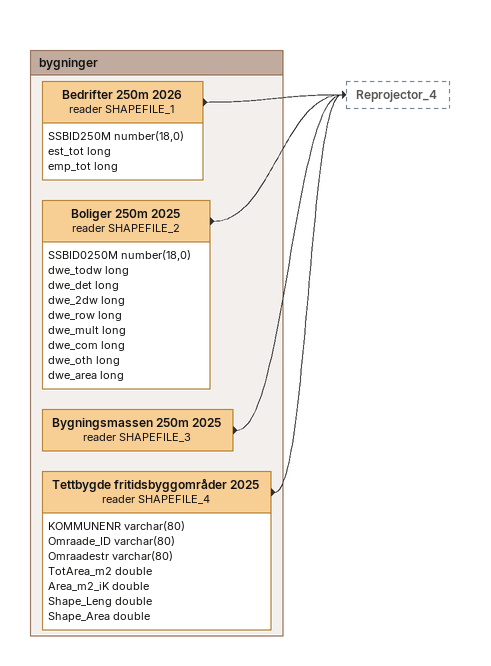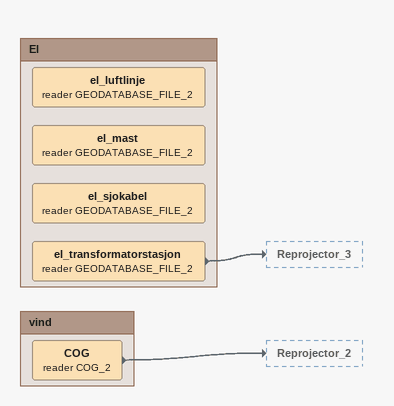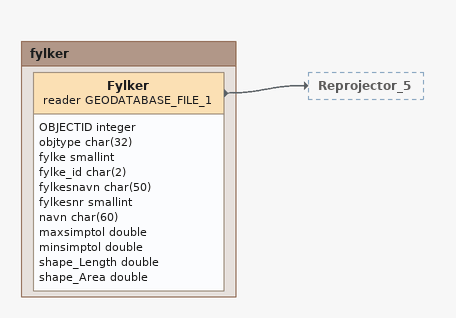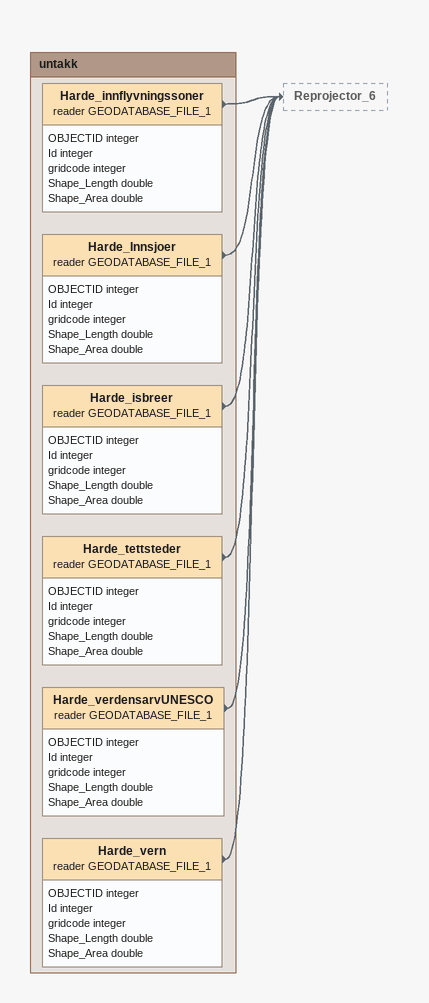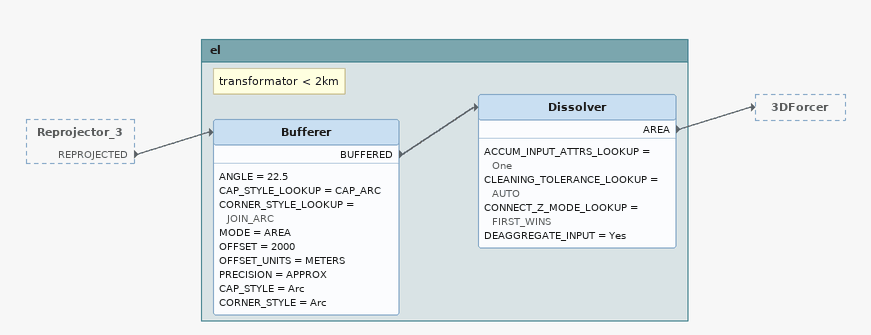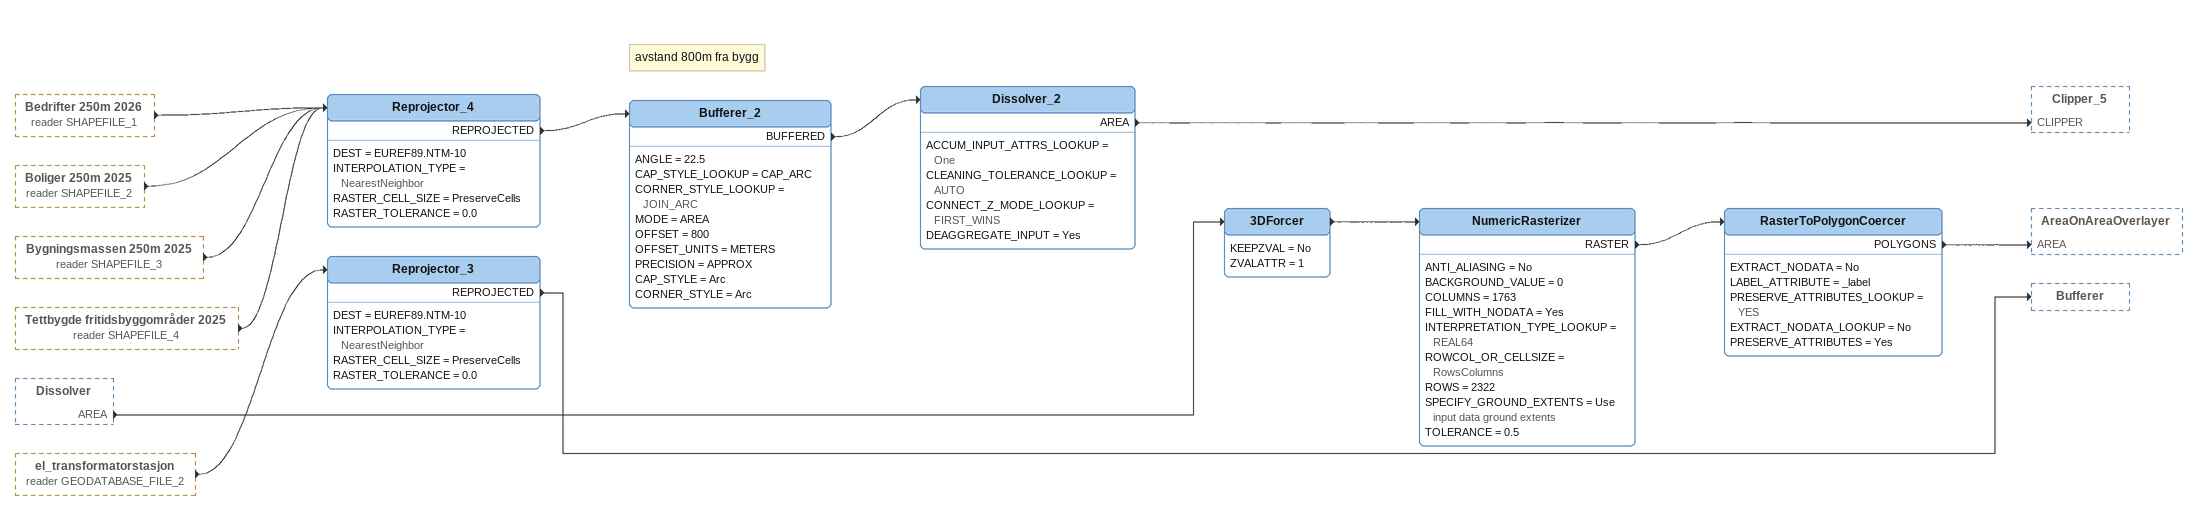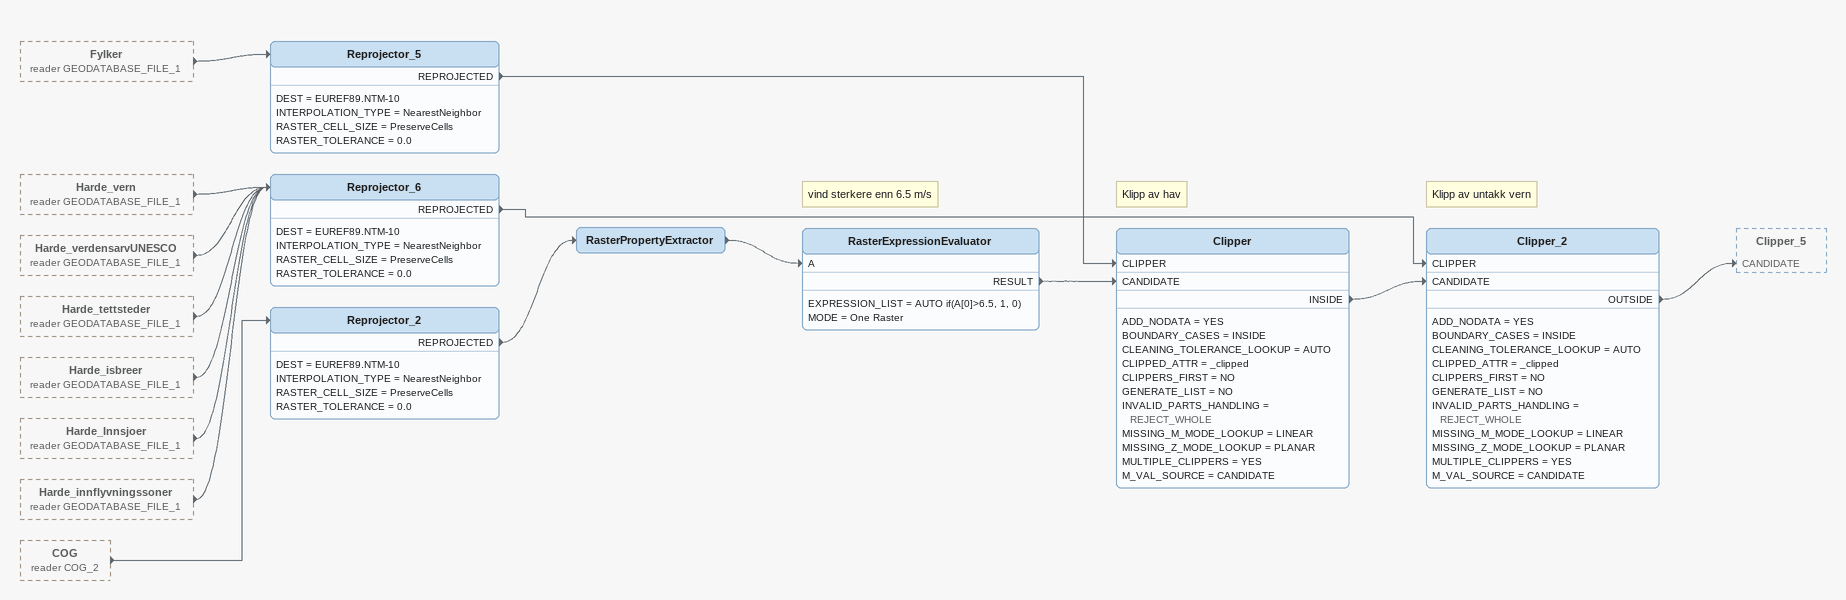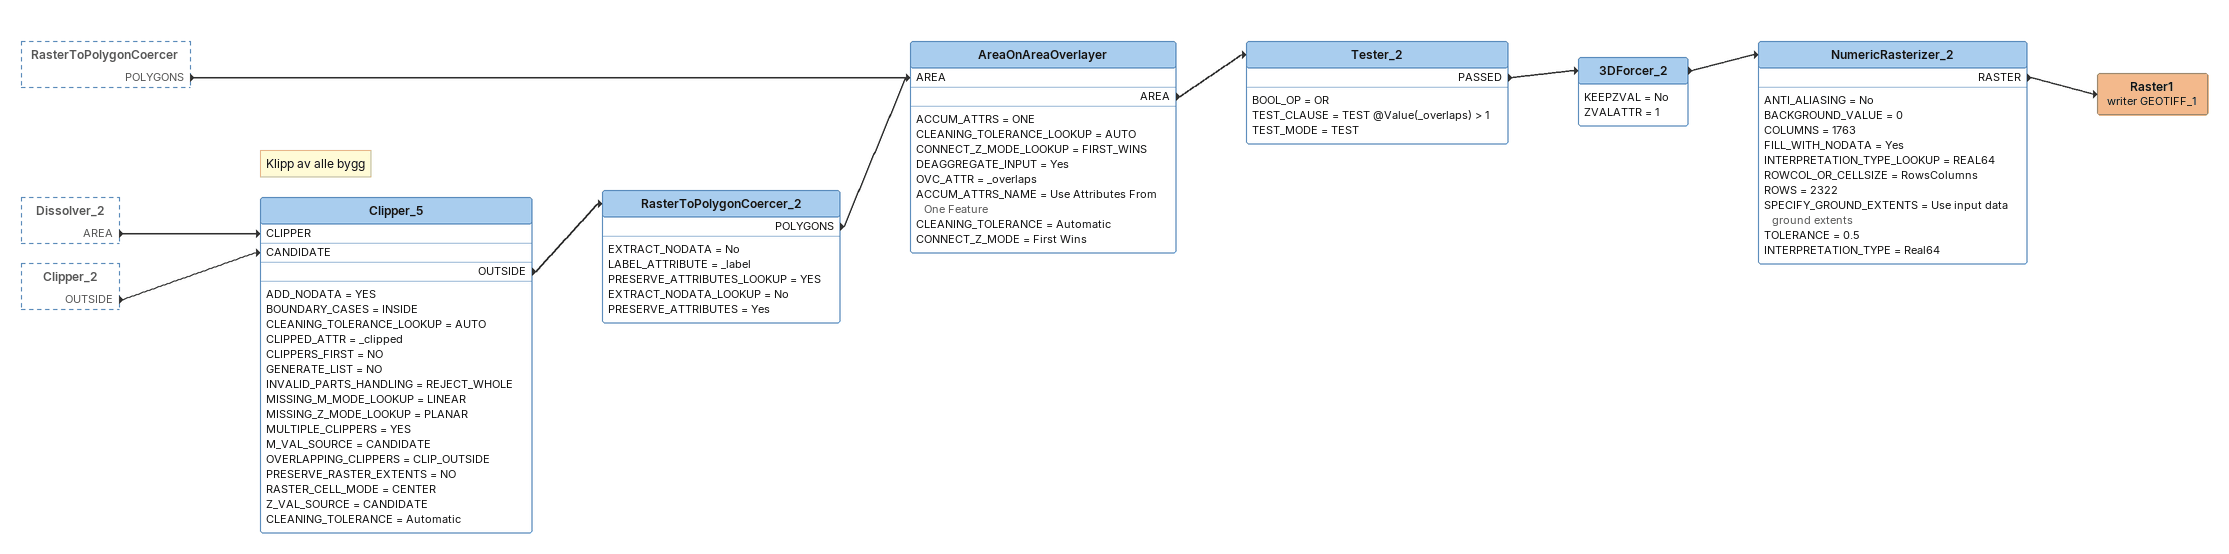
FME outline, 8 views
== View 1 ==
Bookmark: bygninger
Tettbygde fritidsbyggområder 2025 (reader SHAPEFILE_4)
    attributes: KOMMUNENR varchar(80), Omraade_ID varchar(80), Omraadestr varchar(80), TotArea_m2 double, Area_m2_iK double, Shape_Leng double, Shape_Area double
    -> Reprojector_4
Bygningsmassen 250m 2025 (reader SHAPEFILE_3)
    -> Reprojector_4
Bedrifter 250m 2026 (reader SHAPEFILE_1)
    attributes: SSBID250M number(18,0), est_tot long, emp_tot long
    -> Reprojector_4
Boliger 250m 2025 (reader SHAPEFILE_2)
    attributes: SSBID0250M number(18,0), dwe_todw long, dwe_det long, dwe_2dw long, dwe_row long, dwe_mult long, dwe_com long, dwe_oth long, dwe_area long
    -> Reprojector_4

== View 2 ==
Bookmark: El
el_transformatorstasjon (reader GEODATABASE_FILE_2)
    -> Reprojector_3
el_luftlinje (reader GEODATABASE_FILE_2)
el_mast (reader GEODATABASE_FILE_2)
el_sjokabel (reader GEODATABASE_FILE_2)

Bookmark: vind
COG (reader COG_2)
    -> Reprojector_2

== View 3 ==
Bookmark: fylker
Fylker (reader GEODATABASE_FILE_1)
    attributes: OBJECTID integer, objtype char(32), fylke smallint, fylke_id char(2), fylkesnavn char(50), fylkesnr smallint, navn char(60), maxsimptol double, minsimptol double, shape_Length double, shape_Area double
    -> Reprojector_5

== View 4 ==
Bookmark: untakk
Harde_innflyvningssoner (reader GEODATABASE_FILE_1)
    attributes: OBJECTID integer, Id integer, gridcode integer, Shape_Length double, Shape_Area double
    -> Reprojector_6
Harde_verdensarvUNESCO (reader GEODATABASE_FILE_1)
    attributes: OBJECTID integer, Id integer, gridcode integer, Shape_Length double, Shape_Area double
    -> Reprojector_6
Harde_Innsjoer (reader GEODATABASE_FILE_1)
    attributes: OBJECTID integer, Id integer, gridcode integer, Shape_Length double, Shape_Area double
    -> Reprojector_6
Harde_isbreer (reader GEODATABASE_FILE_1)
    attributes: OBJECTID integer, Id integer, gridcode integer, Shape_Length double, Shape_Area double
    -> Reprojector_6
Harde_tettsteder (reader GEODATABASE_FILE_1)
    attributes: OBJECTID integer, Id integer, gridcode integer, Shape_Length double, Shape_Area double
    -> Reprojector_6
Harde_vern (reader GEODATABASE_FILE_1)
    attributes: OBJECTID integer, Id integer, gridcode integer, Shape_Length double, Shape_Area double
    -> Reprojector_6

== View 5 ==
Reprojector_3 [outside]
    REPROJECTED -> Bufferer

Bookmark: el
Bufferer
    ANGLE = 22.5
    CAP_STYLE_LOOKUP = CAP_ARC
    CORNER_STYLE_LOOKUP = JOIN_ARC
    MODE = AREA
    OFFSET = 2000
    OFFSET_UNITS = METERS
    PRECISION = APPROX
    CAP_STYLE = Arc
    CORNER_STYLE = Arc
    BUFFERED -> Dissolver
Note: transformator < 2km
Dissolver
    ACCUM_INPUT_ATTRS_LOOKUP = One
    CLEANING_TOLERANCE_LOOKUP = AUTO
    CONNECT_Z_MODE_LOOKUP = FIRST_WINS
    DEAGGREGATE_INPUT = Yes
    AREA -> 3DForcer

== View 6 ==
Bedrifter 250m 2026 (reader SHAPEFILE_1) [outside]
    -> Reprojector_4
Boliger 250m 2025 (reader SHAPEFILE_2) [outside]
    -> Reprojector_4
Bygningsmassen 250m 2025 (reader SHAPEFILE_3) [outside]
    -> Reprojector_4
Tettbygde fritidsbyggområder 2025 (reader SHAPEFILE_4) [outside]
    -> Reprojector_4
Dissolver [outside]
    AREA -> 3DForcer
el_transformatorstasjon (reader GEODATABASE_FILE_2) [outside]
    -> Reprojector_3
Reprojector_3
    DEST = EUREF89.NTM-10
    INTERPOLATION_TYPE = NearestNeighbor
    RASTER_CELL_SIZE = PreserveCells
    RASTER_TOLERANCE = 0.0
    REPROJECTED -> Bufferer
3DForcer
    KEEPZVAL = No
    ZVALATTR = 1
    -> NumericRasterizer
NumericRasterizer
    ANTI_ALIASING = No
    BACKGROUND_VALUE = 0
    COLUMNS = 1763
    FILL_WITH_NODATA = Yes
    INTERPRETATION_TYPE_LOOKUP = REAL64
    ROWCOL_OR_CELLSIZE = RowsColumns
    ROWS = 2322
    SPECIFY_GROUND_EXTENTS = Use input data ground extents
    TOLERANCE = 0.5
    RASTER -> RasterToPolygonCoercer
RasterToPolygonCoercer
    EXTRACT_NODATA = No
    LABEL_ATTRIBUTE = _label
    PRESERVE_ATTRIBUTES_LOOKUP = YES
    EXTRACT_NODATA_LOOKUP = No
    PRESERVE_ATTRIBUTES = Yes
    POLYGONS -> AreaOnAreaOverlayer [AREA]
Reprojector_4
    DEST = EUREF89.NTM-10
    INTERPOLATION_TYPE = NearestNeighbor
    RASTER_CELL_SIZE = PreserveCells
    RASTER_TOLERANCE = 0.0
    REPROJECTED -> Bufferer_2
Note: avstand 800m fra bygg
Bufferer_2
    ANGLE = 22.5
    CAP_STYLE_LOOKUP = CAP_ARC
    CORNER_STYLE_LOOKUP = JOIN_ARC
    MODE = AREA
    OFFSET = 800
    OFFSET_UNITS = METERS
    PRECISION = APPROX
    CAP_STYLE = Arc
    CORNER_STYLE = Arc
    BUFFERED -> Dissolver_2
Dissolver_2
    ACCUM_INPUT_ATTRS_LOOKUP = One
    CLEANING_TOLERANCE_LOOKUP = AUTO
    CONNECT_Z_MODE_LOOKUP = FIRST_WINS
    DEAGGREGATE_INPUT = Yes
    AREA -> Clipper_5 [CLIPPER]

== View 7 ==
Fylker (reader GEODATABASE_FILE_1) [outside]
    -> Reprojector_5
Harde_vern (reader GEODATABASE_FILE_1) [outside]
    -> Reprojector_6
Harde_verdensarvUNESCO (reader GEODATABASE_FILE_1) [outside]
    -> Reprojector_6
Harde_tettsteder (reader GEODATABASE_FILE_1) [outside]
    -> Reprojector_6
Harde_isbreer (reader GEODATABASE_FILE_1) [outside]
    -> Reprojector_6
Harde_Innsjoer (reader GEODATABASE_FILE_1) [outside]
    -> Reprojector_6
Harde_innflyvningssoner (reader GEODATABASE_FILE_1) [outside]
    -> Reprojector_6
COG (reader COG_2) [outside]
    -> Reprojector_2
Reprojector_5
    DEST = EUREF89.NTM-10
    INTERPOLATION_TYPE = NearestNeighbor
    RASTER_CELL_SIZE = PreserveCells
    RASTER_TOLERANCE = 0.0
    REPROJECTED -> Clipper [CLIPPER]
Reprojector_2
    DEST = EUREF89.NTM-10
    INTERPOLATION_TYPE = NearestNeighbor
    RASTER_CELL_SIZE = PreserveCells
    RASTER_TOLERANCE = 0.0
    REPROJECTED -> RasterPropertyExtractor
RasterPropertyExtractor
    -> RasterExpressionEvaluator [A]
Note: vind sterkere enn 6.5 m/s
RasterExpressionEvaluator
    EXPRESSION_LIST = AUTO if(A[0]>6.5, 1, 0)
    MODE = One Raster
    RESULT -> Clipper [CANDIDATE]
Note: Klipp av hav
Clipper
    ADD_NODATA = YES
    BOUNDARY_CASES = INSIDE
    CLEANING_TOLERANCE_LOOKUP = AUTO
    CLIPPED_ATTR = _clipped
    CLIPPERS_FIRST = NO
    GENERATE_LIST = NO
    INVALID_PARTS_HANDLING = REJECT_WHOLE
    MISSING_M_MODE_LOOKUP = LINEAR
    MISSING_Z_MODE_LOOKUP = PLANAR
    MULTIPLE_CLIPPERS = YES
    M_VAL_SOURCE = CANDIDATE
    INSIDE -> Clipper_2 [CANDIDATE]
Reprojector_6
    DEST = EUREF89.NTM-10
    INTERPOLATION_TYPE = NearestNeighbor
    RASTER_CELL_SIZE = PreserveCells
    RASTER_TOLERANCE = 0.0
    REPROJECTED -> Clipper_2 [CLIPPER]
Note: Klipp av untakk vern
Clipper_2
    ADD_NODATA = YES
    BOUNDARY_CASES = INSIDE
    CLEANING_TOLERANCE_LOOKUP = AUTO
    CLIPPED_ATTR = _clipped
    CLIPPERS_FIRST = NO
    GENERATE_LIST = NO
    INVALID_PARTS_HANDLING = REJECT_WHOLE
    MISSING_M_MODE_LOOKUP = LINEAR
    MISSING_Z_MODE_LOOKUP = PLANAR
    MULTIPLE_CLIPPERS = YES
    M_VAL_SOURCE = CANDIDATE
    OUTSIDE -> Clipper_5 [CANDIDATE]

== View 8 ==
RasterToPolygonCoercer [outside]
    POLYGONS -> AreaOnAreaOverlayer [AREA]
Dissolver_2 [outside]
    AREA -> Clipper_5 [CLIPPER]
Clipper_2 [outside]
    OUTSIDE -> Clipper_5 [CANDIDATE]
Note: Klipp av alle bygg
Clipper_5
    ADD_NODATA = YES
    BOUNDARY_CASES = INSIDE
    CLEANING_TOLERANCE_LOOKUP = AUTO
    CLIPPED_ATTR = _clipped
    CLIPPERS_FIRST = NO
    GENERATE_LIST = NO
    INVALID_PARTS_HANDLING = REJECT_WHOLE
    MISSING_M_MODE_LOOKUP = LINEAR
    MISSING_Z_MODE_LOOKUP = PLANAR
    MULTIPLE_CLIPPERS = YES
    M_VAL_SOURCE = CANDIDATE
    OVERLAPPING_CLIPPERS = CLIP_OUTSIDE
    PRESERVE_RASTER_EXTENTS = NO
    RASTER_CELL_MODE = CENTER
    Z_VAL_SOURCE = CANDIDATE
    CLEANING_TOLERANCE = Automatic
    OUTSIDE -> RasterToPolygonCoercer_2
RasterToPolygonCoercer_2
    EXTRACT_NODATA = No
    LABEL_ATTRIBUTE = _label
    PRESERVE_ATTRIBUTES_LOOKUP = YES
    EXTRACT_NODATA_LOOKUP = No
    PRESERVE_ATTRIBUTES = Yes
    POLYGONS -> AreaOnAreaOverlayer [AREA]
AreaOnAreaOverlayer
    ACCUM_ATTRS = ONE
    CLEANING_TOLERANCE_LOOKUP = AUTO
    CONNECT_Z_MODE_LOOKUP = FIRST_WINS
    DEAGGREGATE_INPUT = Yes
    OVC_ATTR = _overlaps
    ACCUM_ATTRS_NAME = Use Attributes From One Feature
    CLEANING_TOLERANCE = Automatic
    CONNECT_Z_MODE = First Wins
    AREA -> Tester_2
Tester_2
    BOOL_OP = OR
    TEST_CLAUSE = TEST @Value(_overlaps) > 1
    TEST_MODE = TEST
    PASSED -> 3DForcer_2
3DForcer_2
    KEEPZVAL = No
    ZVALATTR = 1
    -> NumericRasterizer_2
NumericRasterizer_2
    ANTI_ALIASING = No
    BACKGROUND_VALUE = 0
    COLUMNS = 1763
    FILL_WITH_NODATA = Yes
    INTERPRETATION_TYPE_LOOKUP = REAL64
    ROWCOL_OR_CELLSIZE = RowsColumns
    ROWS = 2322
    SPECIFY_GROUND_EXTENTS = Use input data ground extents
    TOLERANCE = 0.5
    INTERPRETATION_TYPE = Real64
    RASTER -> Raster1 (writer GEOTIFF_1)
Raster1 (writer GEOTIFF_1)
